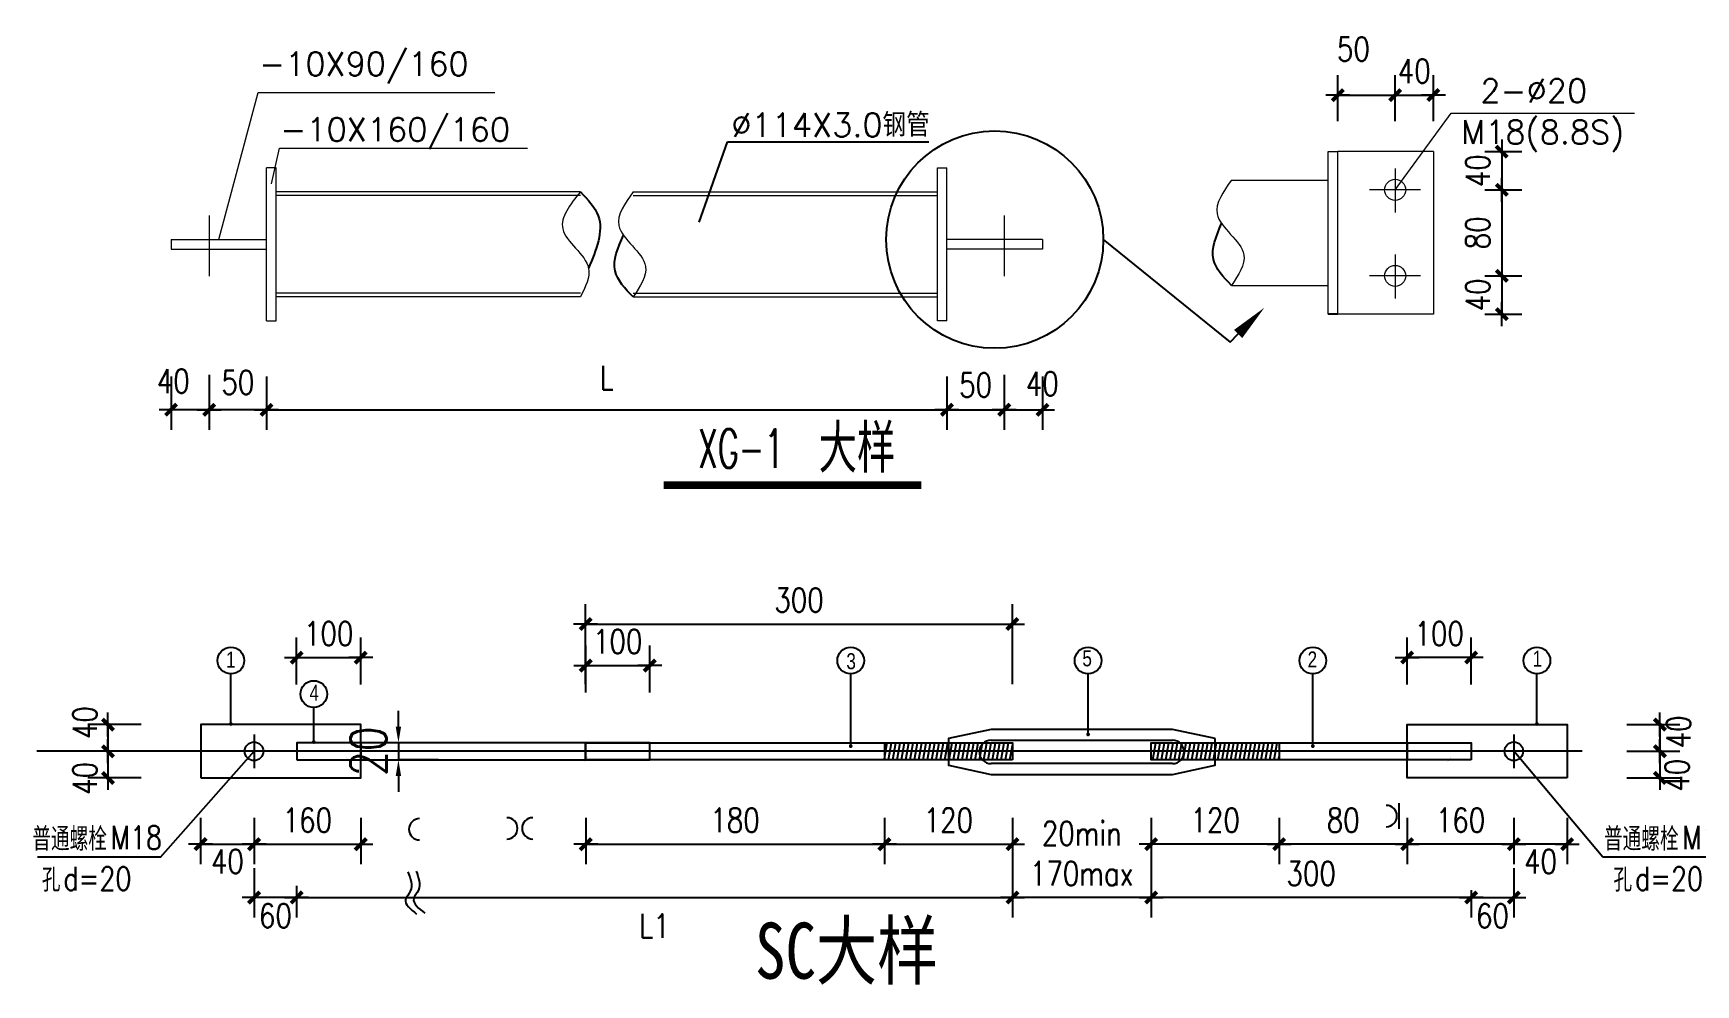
# Model space of a CAD drawing. Extents: x 32177600 to 32582346, y -189249 to 154687.
# Drawn here: x 32551116 to 32571893, y -9756 to 2126 of the extents above; entities that cross this region are included whole.
import ezdxf

# ---------------------------------------------------------------- set-up
doc = ezdxf.new("R2010")
doc.units = 0
doc.header["$LTSCALE"] = 1000
doc.header["$MEASUREMENT"] = 0
for name, pattern in [('ACAD_ISO02W100', [15, 12, -3]), ('ACAD_ISO04W100', [30.5, 24, -3, 0.5, -3]), ('CENTER', [2, 1.25, -0.25, 0.25, -0.25])]:
    doc.linetypes.add(name, pattern=pattern)
doc.layers.get('0').update_dxf_attribs({"linetype": 'CONTINUOUS'})
doc.layers.get('DEFPOINTS').update_dxf_attribs({"linetype": 'CONTINUOUS'})
for name, color, linetype in [('DIANH', 6, 'CENTER'), ('GREEN', 3, 'CONTINUOUS'), ('LAYER1', 7, 'ACAD_ISO04W100'), ('Layer2', 3, 'CONTINUOUS'), ('LAYER3', 6, 'CONTINUOUS'), ('LAYER4', 3, 'CONTINUOUS'), ('LAYER5', 5, 'CONTINUOUS'), ('LAYER6', 4, 'CONTINUOUS'), ('PUB_DIM', 3, 'CONTINUOUS'), ('标注', 4, 'CONTINUOUS'), ('轴线', 253, 'CONTINUOUS'), ('门窗', 4, 'CONTINUOUS')]:
    doc.layers.add(name, color=color, linetype=linetype)
doc.styles.add('-宋体', font='', dxfattribs={"width": 0.8})
doc.styles.add('_HZTXT', font='txt.shx', dxfattribs={"width": 0.8, "bigfont": 'hztxt.shx'})
doc.styles.add('_SIMPLEX', font='SIMPLEX', dxfattribs={"width": 0.8})
doc.styles.add('DIM_FONT', font='SIMPLEX.shx', dxfattribs={"width": 0.8})
doc.styles.add('中西', font='romans.shx', dxfattribs={"width": 0.8, "height": 350, "bigfont": 'hztxt.shx'})
doc.styles.add('幼圆', font='')
doc.styles.add('标注', font='romans.shx', dxfattribs={"width": 0.8, "height": 450, "bigfont": 'hztxt.shx'})
doc.styles.get('-宋体').set_extended_font_data('SimSun')
doc.styles.get('幼圆').set_extended_font_data('幼圆')
doc.dimstyles.new('DIMN', dxfattribs={"dimtxt": 300, "dimasz": 1, "dimexe": 250, "dimexo": 300, "dimgap": 150, "dimtad": 1, "dimdec": 0, "dimzin": 0, "dimdsep": 46, "dimtxsty": 'DIM_FONT', "dimblk": '_DIMX', "dimcen": 0.09, "dimclrt": 7, "dimadec": 0, "dimazin": 0, "dimtfac": 1, "dimtdec": 0, "dimtix": 1, "dimtmove": 2, "dimatfit": 3, "dimldrblk": '_DIMX', "dimfxl": 0, "dimtolj": 1, "dimtzin": 0, "dimarcsym": 0})
doc.dimstyles.new('ISO-25', dxfattribs={"dimtxt": 2.5, "dimasz": 200, "dimexe": 1.25, "dimexo": 0.625, "dimgap": 100, "dimtad": 1, "dimdec": 0, "dimdsep": 32, "dimtxsty": '标注', "dimcen": 2.5, "dimadec": 0, "dimazin": 0, "dimtfac": 1, "dimtdec": 0, "dimtmove": 2, "dimatfit": 3, "dimfxl": 0, "dimarcsym": 0})
pattern_1 = [(260, (32668900.333, 6729.243), (52.52308, -9.261236), [])]

# ---------------------------------------------------------------- blocks, each defined once
blk = doc.blocks.new('_DIMX')
blk.add_line((-150, 0), (150, 0))
at = {"const_width": 50}
blk.add_lwpolyline([(-70, -70), (70, 70)], dxfattribs=at)
blk = doc.blocks.new('*D103')
at = {"layer": 'DEFPOINTS', "color": 0}
for p in [(32569620, -8001), (32569087, -8334), (32569620, -8667)]:
    blk.add_point(p, dxfattribs=at)
at = {"layer": 'PUB_DIM', "color": 0, "lineweight": -2}
for p, q in [((32569620, -8301), (32569620, -8917)), ((32569087, -8634), (32569087, -8917)), ((32569088, -8667), (32569619, -8667))]:
    blk.add_line(p, q, dxfattribs=at)
at = {"layer": 'PUB_DIM', "color": 0, "lineweight": -2, "rotation": 180}
blk.add_blockref('_DIMX', (32569087, -8667), dxfattribs=at)
at = {"layer": 'PUB_DIM', "color": 0, "lineweight": -2}
blk.add_blockref('_DIMX', (32569620, -8667), dxfattribs=at)
at = {"layer": 'PUB_DIM', "color": 7, "insert": (32569353, -8897), "char_height": 300, "attachment_point": 5, "style": 'DIM_FONT'}
blk.add_mtext('\\A1;60', dxfattribs=at)
blk = doc.blocks.new('*D104')
at = {"layer": 'DEFPOINTS', "color": 0}
for p in [(32569620, -7374), (32570287, -7374), (32569620, -8001)]:
    blk.add_point(p, dxfattribs=at)
at = {"layer": 'PUB_DIM', "color": 0, "lineweight": -2}
for p, q in [((32569620, -7674), (32569620, -8251)), ((32570287, -7674), (32570287, -8251)), ((32570286, -8001), (32569621, -8001))]:
    blk.add_line(p, q, dxfattribs=at)
at = {"layer": 'PUB_DIM', "color": 0, "lineweight": -2, "rotation": 180}
blk.add_blockref('_DIMX', (32569620, -8001), dxfattribs=at)
at = {"layer": 'PUB_DIM', "color": 0, "lineweight": -2}
blk.add_blockref('_DIMX', (32570287, -8001), dxfattribs=at)
at = {"layer": 'PUB_DIM', "color": 7, "insert": (32569953, -8217), "char_height": 300, "attachment_point": 5, "style": 'DIM_FONT'}
blk.add_mtext('\\A1;40', dxfattribs=at)
blk = doc.blocks.new('*D105')
at = {"layer": 'DEFPOINTS', "color": 0}
for p in [(32568287, -7374), (32569620, -7374), (32568287, -8001)]:
    blk.add_point(p, dxfattribs=at)
at = {"layer": 'PUB_DIM', "color": 0, "lineweight": -2}
for p, q in [((32568287, -7674), (32568287, -8251)), ((32569620, -7674), (32569620, -8251)), ((32569619, -8001), (32568288, -8001))]:
    blk.add_line(p, q, dxfattribs=at)
at = {"layer": 'PUB_DIM', "color": 0, "lineweight": -2, "rotation": 180}
blk.add_blockref('_DIMX', (32568287, -8001), dxfattribs=at)
at = {"layer": 'PUB_DIM', "color": 0, "lineweight": -2}
blk.add_blockref('_DIMX', (32569620, -8001), dxfattribs=at)
at = {"layer": 'PUB_DIM', "color": 7, "insert": (32568953, -7701), "char_height": 300, "attachment_point": 5, "style": 'DIM_FONT'}
blk.add_mtext('\\A1;160', dxfattribs=at)
blk = doc.blocks.new('*D37')
at = {"layer": 'DEFPOINTS', "color": 0}
for p in [(32558020, -7374), (32561753, -7374), (32561753, -8001)]:
    blk.add_point(p, dxfattribs=at)
at = {"layer": 'PUB_DIM', "color": 0, "lineweight": -2}
for p, q in [((32558020, -7674), (32558020, -8251)), ((32561753, -7674), (32561753, -8251)), ((32558021, -8001), (32561752, -8001))]:
    blk.add_line(p, q, dxfattribs=at)
at = {"layer": 'PUB_DIM', "color": 0, "lineweight": -2, "rotation": 180}
blk.add_blockref('_DIMX', (32558020, -8001), dxfattribs=at)
at = {"layer": 'PUB_DIM', "color": 0, "lineweight": -2}
blk.add_blockref('_DIMX', (32561753, -8001), dxfattribs=at)
at = {"layer": 'PUB_DIM', "color": 7, "insert": (32559887, -7701), "char_height": 300, "attachment_point": 5, "style": 'DIM_FONT'}
blk.add_mtext('\\A1;180', dxfattribs=at)
blk = doc.blocks.new('*D38')
at = {"layer": 'DEFPOINTS', "color": 0}
for p in [(32563353, -7374), (32554408, -8221), (32563353, -8667)]:
    blk.add_point(p, dxfattribs=at)
at = {"layer": 'PUB_DIM', "color": 0, "lineweight": -2}
for p, q in [((32563353, -7674), (32563353, -8917)), ((32554408, -8521), (32554408, -8917)), ((32554409, -8667), (32563352, -8667))]:
    blk.add_line(p, q, dxfattribs=at)
at = {"layer": 'PUB_DIM', "color": 0, "lineweight": -2, "rotation": 180}
blk.add_blockref('_DIMX', (32554408, -8667), dxfattribs=at)
at = {"layer": 'PUB_DIM', "color": 0, "lineweight": -2}
blk.add_blockref('_DIMX', (32563353, -8667), dxfattribs=at)
at = {"layer": 'PUB_DIM', "color": 7, "insert": (32558881, -9021), "char_height": 300, "attachment_point": 5, "style": 'DIM_FONT'}
blk.add_mtext('\\A1;L1', dxfattribs=at)
blk = doc.blocks.new('*D40')
at = {"layer": 'DEFPOINTS', "color": 0}
for p in [(32552838, -1862), (32553315, -1840), (32552838, -2576)]:
    blk.add_point(p, dxfattribs=at)
at = {"layer": 'PUB_DIM', "color": 0, "lineweight": -2}
for p, q in [((32552838, -2162), (32552838, -2826)), ((32553315, -2140), (32553315, -2826)), ((32553314, -2576), (32552839, -2576))]:
    blk.add_line(p, q, dxfattribs=at)
at = {"layer": 'PUB_DIM', "color": 0, "lineweight": -2, "rotation": 180}
blk.add_blockref('_DIMX', (32552838, -2576), dxfattribs=at)
at = {"layer": 'PUB_DIM', "color": 0, "lineweight": -2}
blk.add_blockref('_DIMX', (32553315, -2576), dxfattribs=at)
at = {"layer": 'PUB_DIM', "color": 7, "insert": (32552866, -2218), "char_height": 300, "attachment_point": 5, "style": 'DIM_FONT'}
blk.add_mtext('\\A1;40', dxfattribs=at)
blk = doc.blocks.new('*D41')
at = {"layer": 'DEFPOINTS', "color": 0}
for p in [(32553315, -1840), (32554032, -1862), (32553315, -2576)]:
    blk.add_point(p, dxfattribs=at)
at = {"layer": 'PUB_DIM', "color": 0, "lineweight": -2}
for p, q in [((32553315, -2140), (32553315, -2826)), ((32554032, -2162), (32554032, -2826)), ((32554031, -2576), (32553316, -2576))]:
    blk.add_line(p, q, dxfattribs=at)
at = {"layer": 'PUB_DIM', "color": 0, "lineweight": -2, "rotation": 180}
blk.add_blockref('_DIMX', (32553315, -2576), dxfattribs=at)
at = {"layer": 'PUB_DIM', "color": 0, "lineweight": -2}
blk.add_blockref('_DIMX', (32554032, -2576), dxfattribs=at)
at = {"layer": 'PUB_DIM', "color": 7, "insert": (32553673, -2234), "char_height": 300, "attachment_point": 5, "style": 'DIM_FONT'}
blk.add_mtext('\\A1;50', dxfattribs=at)
blk = doc.blocks.new('*D44')
at = {"color": 0, "linetype": 'Continuous', "lineweight": -2}
for p, q in [((32555680, -6534), (32555680, -6334)), ((32556180, -6734), (32555679, -6734)), ((32555680, -6734), (32555680, -6948)), ((32556180, -6948), (32555679, -6948)), ((32555680, -7148), (32555680, -7348))]:
    blk.add_line(p, q, dxfattribs=at)
at = {"color": 0, "linetype": 'Continuous'}
for points in [[(32555646, -6534), (32555713, -6534), (32555680, -6734)], [(32555646, -7148), (32555713, -7148), (32555680, -6948)]]:
    blk.add_solid(points, dxfattribs=at)
at = {"layer": 'DEFPOINTS', "color": 0, "linetype": 'Continuous'}
for p in [(32556180, -6734), (32555680, -6948), (32556180, -6948)]:
    blk.add_point(p, dxfattribs=at)
at = {"color": 0, "linetype": 'Continuous', "insert": (32555304, -6841), "char_height": 450, "attachment_point": 5, "rotation": 90, "style": '标注'}
blk.add_mtext('20', dxfattribs=at)
blk = doc.blocks.new('*D45')
at = {"layer": 'DEFPOINTS', "color": 0}
for p in [(32552765, -6841), (32552050, -7174), (32552765, -7174)]:
    blk.add_point(p, dxfattribs=at)
at = {"layer": 'PUB_DIM', "color": 0, "lineweight": -2}
for p, q in [((32552465, -6841), (32551800, -6841)), ((32552050, -6842), (32552050, -7173)), ((32552465, -7174), (32551800, -7174))]:
    blk.add_line(p, q, dxfattribs=at)
for p, rotation in [((32552050, -6841), 90), ((32552050, -7174), 270)]:
    blk.add_blockref('_DIMX', p, dxfattribs=dict(at, rotation=rotation))
at = {"layer": 'PUB_DIM', "color": 7, "insert": (32551762, -7179), "char_height": 300, "attachment_point": 5, "rotation": 90, "style": 'DIM_FONT'}
blk.add_mtext('\\A1;40', dxfattribs=at)
blk = doc.blocks.new('*D46')
at = {"layer": 'DEFPOINTS', "color": 0}
for p in [(32553875, -7374), (32555208, -7374), (32555208, -8001)]:
    blk.add_point(p, dxfattribs=at)
at = {"layer": 'PUB_DIM', "color": 0, "lineweight": -2}
for p, q in [((32553875, -7674), (32553875, -8251)), ((32555208, -7674), (32555208, -8251)), ((32553876, -8001), (32555207, -8001))]:
    blk.add_line(p, q, dxfattribs=at)
at = {"layer": 'PUB_DIM', "color": 0, "lineweight": -2, "rotation": 180}
blk.add_blockref('_DIMX', (32553875, -8001), dxfattribs=at)
at = {"layer": 'PUB_DIM', "color": 0, "lineweight": -2}
blk.add_blockref('_DIMX', (32555208, -8001), dxfattribs=at)
at = {"layer": 'PUB_DIM', "color": 7, "insert": (32554542, -7701), "char_height": 300, "attachment_point": 5, "style": 'DIM_FONT'}
blk.add_mtext('\\A1;160', dxfattribs=at)
blk = doc.blocks.new('*D47')
at = {"layer": 'DEFPOINTS', "color": 0}
for p in [(32553875, -8001), (32554408, -8334), (32553875, -8667)]:
    blk.add_point(p, dxfattribs=at)
at = {"layer": 'PUB_DIM', "color": 0, "lineweight": -2}
for p, q in [((32553875, -8301), (32553875, -8917)), ((32554407, -8667), (32553876, -8667)), ((32554408, -8634), (32554408, -8917))]:
    blk.add_line(p, q, dxfattribs=at)
at = {"layer": 'PUB_DIM', "color": 0, "lineweight": -2, "rotation": 180}
blk.add_blockref('_DIMX', (32553875, -8667), dxfattribs=at)
at = {"layer": 'PUB_DIM', "color": 0, "lineweight": -2}
blk.add_blockref('_DIMX', (32554408, -8667), dxfattribs=at)
at = {"layer": 'PUB_DIM', "color": 7, "insert": (32554142, -8895), "char_height": 300, "attachment_point": 5, "style": 'DIM_FONT'}
blk.add_mtext('\\A1;60', dxfattribs=at)
blk = doc.blocks.new('*D48')
at = {"layer": 'DEFPOINTS', "color": 0}
for p in [(32553208, -7374), (32553875, -7374), (32553875, -8001)]:
    blk.add_point(p, dxfattribs=at)
at = {"layer": 'PUB_DIM', "color": 0, "lineweight": -2}
for p, q in [((32553208, -7674), (32553208, -8251)), ((32553875, -7674), (32553875, -8251)), ((32553209, -8001), (32553874, -8001))]:
    blk.add_line(p, q, dxfattribs=at)
at = {"layer": 'PUB_DIM', "color": 0, "lineweight": -2, "rotation": 180}
blk.add_blockref('_DIMX', (32553208, -8001), dxfattribs=at)
at = {"layer": 'PUB_DIM', "color": 0, "lineweight": -2}
blk.add_blockref('_DIMX', (32553875, -8001), dxfattribs=at)
at = {"layer": 'PUB_DIM', "color": 7, "insert": (32553542, -8216), "char_height": 300, "attachment_point": 5, "style": 'DIM_FONT'}
blk.add_mtext('\\A1;40', dxfattribs=at)
blk = doc.blocks.new('*D49')
at = {"layer": 'DEFPOINTS', "color": 0}
for p in [(32558820, -5770), (32558020, -6407), (32558820, -6407)]:
    blk.add_point(p, dxfattribs=at)
at = {"layer": 'PUB_DIM', "color": 0, "lineweight": -2}
for p, q in [((32558020, -6107), (32558020, -5520)), ((32558820, -6107), (32558820, -5520)), ((32558019, -5770), (32558018, -5770)), ((32558020, -5770), (32558820, -5770)), ((32558821, -5770), (32558822, -5770))]:
    blk.add_line(p, q, dxfattribs=at)
blk.add_blockref('_DIMX', (32558020, -5770), dxfattribs=at)
at = {"layer": 'PUB_DIM', "color": 0, "lineweight": -2, "rotation": 180}
blk.add_blockref('_DIMX', (32558820, -5770), dxfattribs=at)
at = {"layer": 'PUB_DIM', "color": 7, "insert": (32558420, -5470), "char_height": 300, "attachment_point": 5, "style": 'DIM_FONT'}
blk.add_mtext('\\A1;100', dxfattribs=at)
blk = doc.blocks.new('*D50')
at = {"layer": 'DEFPOINTS', "color": 0}
for p in [(32552765, -6508), (32552050, -6841), (32552765, -6841)]:
    blk.add_point(p, dxfattribs=at)
at = {"layer": 'PUB_DIM', "color": 0, "lineweight": -2}
for p, q in [((32552465, -6508), (32551800, -6508)), ((32552050, -6509), (32552050, -6840)), ((32552465, -6841), (32551800, -6841))]:
    blk.add_line(p, q, dxfattribs=at)
for p, rotation in [((32552050, -6508), 90), ((32552050, -6841), 270)]:
    blk.add_blockref('_DIMX', p, dxfattribs=dict(at, rotation=rotation))
at = {"layer": 'PUB_DIM', "color": 7, "insert": (32551762, -6483), "char_height": 300, "attachment_point": 5, "rotation": 90, "style": 'DIM_FONT'}
blk.add_mtext('\\A1;40', dxfattribs=at)
blk = doc.blocks.new('*D51')
at = {"layer": 'DEFPOINTS', "color": 0}
for p in [(32555208, -5671), (32554408, -6308), (32555208, -6308)]:
    blk.add_point(p, dxfattribs=at)
at = {"layer": 'PUB_DIM', "color": 0, "lineweight": -2}
for p, q in [((32554408, -6008), (32554408, -5421)), ((32555208, -6008), (32555208, -5421)), ((32554407, -5671), (32554406, -5671)), ((32554408, -5671), (32555208, -5671)), ((32555209, -5671), (32555210, -5671))]:
    blk.add_line(p, q, dxfattribs=at)
blk.add_blockref('_DIMX', (32554408, -5671), dxfattribs=at)
at = {"layer": 'PUB_DIM', "color": 0, "lineweight": -2, "rotation": 180}
blk.add_blockref('_DIMX', (32555208, -5671), dxfattribs=at)
at = {"layer": 'PUB_DIM', "color": 7, "insert": (32554808, -5371), "char_height": 300, "attachment_point": 5, "style": 'DIM_FONT'}
blk.add_mtext('\\A1;100', dxfattribs=at)
blk = doc.blocks.new('*D52')
at = {"layer": 'DEFPOINTS', "color": 0}
for p in [(32568614, 1354), (32568137, 727), (32568614, 727)]:
    blk.add_point(p, dxfattribs=at)
at = {"layer": 'PUB_DIM', "color": 0, "lineweight": -2}
for p, q in [((32568137, 1027), (32568137, 1604)), ((32568614, 1027), (32568614, 1604)), ((32568136, 1354), (32568135, 1354)), ((32568137, 1354), (32568614, 1354)), ((32568615, 1354), (32568616, 1354))]:
    blk.add_line(p, q, dxfattribs=at)
blk.add_blockref('_DIMX', (32568137, 1354), dxfattribs=at)
at = {"layer": 'PUB_DIM', "color": 0, "lineweight": -2, "rotation": 180}
blk.add_blockref('_DIMX', (32568614, 1354), dxfattribs=at)
at = {"layer": 'PUB_DIM', "color": 7, "insert": (32568375, 1654), "char_height": 300, "attachment_point": 5, "style": 'DIM_FONT'}
blk.add_mtext('\\A1;40', dxfattribs=at)
blk = doc.blocks.new('*D56')
at = {"layer": 'DEFPOINTS', "color": 0}
for p in [(32566687, -7374), (32568287, -7374), (32566687, -8001)]:
    blk.add_point(p, dxfattribs=at)
at = {"layer": 'PUB_DIM', "color": 0, "lineweight": -2}
for p, q in [((32566687, -7674), (32566687, -8251)), ((32568287, -7674), (32568287, -8251)), ((32568286, -8001), (32566688, -8001))]:
    blk.add_line(p, q, dxfattribs=at)
at = {"layer": 'PUB_DIM', "color": 0, "lineweight": -2, "rotation": 180}
blk.add_blockref('_DIMX', (32566687, -8001), dxfattribs=at)
at = {"layer": 'PUB_DIM', "color": 0, "lineweight": -2}
blk.add_blockref('_DIMX', (32568287, -8001), dxfattribs=at)
at = {"layer": 'PUB_DIM', "color": 7, "insert": (32567487, -7701), "char_height": 300, "attachment_point": 5, "style": 'DIM_FONT'}
blk.add_mtext('\\A1;80', dxfattribs=at)
blk = doc.blocks.new('*D57')
at = {"layer": 'DEFPOINTS', "color": 0}
for p in [(32565087, -7374), (32566687, -7374), (32565087, -8001)]:
    blk.add_point(p, dxfattribs=at)
at = {"layer": 'PUB_DIM', "color": 0, "lineweight": -2}
for p, q in [((32565087, -7674), (32565087, -8251)), ((32566687, -7674), (32566687, -8251)), ((32566686, -8001), (32565088, -8001))]:
    blk.add_line(p, q, dxfattribs=at)
at = {"layer": 'PUB_DIM', "color": 0, "lineweight": -2, "rotation": 180}
blk.add_blockref('_DIMX', (32565087, -8001), dxfattribs=at)
at = {"layer": 'PUB_DIM', "color": 0, "lineweight": -2}
blk.add_blockref('_DIMX', (32566687, -8001), dxfattribs=at)
at = {"layer": 'PUB_DIM', "color": 7, "insert": (32565887, -7701), "char_height": 300, "attachment_point": 5, "style": 'DIM_FONT'}
blk.add_mtext('\\A1;120', dxfattribs=at)
blk = doc.blocks.new('*D58')
at = {"layer": 'DEFPOINTS', "color": 0}
for p in [(32563353, -7370), (32565087, -7370), (32563353, -8667)]:
    blk.add_point(p, dxfattribs=at)
at = {"layer": 'PUB_DIM', "color": 0, "lineweight": -2}
for p, q in [((32563353, -7670), (32563353, -8917)), ((32565087, -7670), (32565087, -8917)), ((32565086, -8667), (32563354, -8667))]:
    blk.add_line(p, q, dxfattribs=at)
at = {"layer": 'PUB_DIM', "color": 0, "lineweight": -2, "rotation": 180}
blk.add_blockref('_DIMX', (32563353, -8667), dxfattribs=at)
at = {"layer": 'PUB_DIM', "color": 0, "lineweight": -2}
blk.add_blockref('_DIMX', (32565087, -8667), dxfattribs=at)
at = {"layer": 'PUB_DIM', "color": 7, "insert": (32564220, -8117), "char_height": 300, "attachment_point": 5, "style": 'DIM_FONT'}
blk.add_mtext('\\A1;20min\\P170max', dxfattribs=at)
blk = doc.blocks.new('*D59')
at = {"layer": 'DEFPOINTS', "color": 0}
for p in [(32561753, -7374), (32563353, -7374), (32563353, -8001)]:
    blk.add_point(p, dxfattribs=at)
at = {"layer": 'PUB_DIM', "color": 0, "lineweight": -2}
for p, q in [((32561753, -7674), (32561753, -8251)), ((32563353, -7674), (32563353, -8251)), ((32561754, -8001), (32563352, -8001))]:
    blk.add_line(p, q, dxfattribs=at)
at = {"layer": 'PUB_DIM', "color": 0, "lineweight": -2, "rotation": 180}
blk.add_blockref('_DIMX', (32561753, -8001), dxfattribs=at)
at = {"layer": 'PUB_DIM', "color": 0, "lineweight": -2}
blk.add_blockref('_DIMX', (32563353, -8001), dxfattribs=at)
at = {"layer": 'PUB_DIM', "color": 7, "insert": (32562553, -7701), "char_height": 300, "attachment_point": 5, "style": 'DIM_FONT'}
blk.add_mtext('\\A1;120', dxfattribs=at)
blk = doc.blocks.new('*D60')
at = {"layer": 'DEFPOINTS', "color": 0}
for p in [(32565087, -7380), (32569087, -8276), (32565087, -8667)]:
    blk.add_point(p, dxfattribs=at)
at = {"layer": 'PUB_DIM', "color": 0, "lineweight": -2}
for p, q in [((32565087, -7680), (32565087, -8917)), ((32569086, -8667), (32565088, -8667)), ((32569087, -8576), (32569087, -8917))]:
    blk.add_line(p, q, dxfattribs=at)
at = {"layer": 'PUB_DIM', "color": 0, "lineweight": -2, "rotation": 180}
blk.add_blockref('_DIMX', (32565087, -8667), dxfattribs=at)
at = {"layer": 'PUB_DIM', "color": 0, "lineweight": -2}
blk.add_blockref('_DIMX', (32569087, -8667), dxfattribs=at)
at = {"layer": 'PUB_DIM', "color": 7, "insert": (32567087, -8367), "char_height": 300, "attachment_point": 5, "style": 'DIM_FONT'}
blk.add_mtext('\\A1;300', dxfattribs=at)
blk = doc.blocks.new('*D61')
at = {"layer": 'DEFPOINTS', "color": 0}
for p in [(32568956, 171), (32568956, -904), (32569469, -904)]:
    blk.add_point(p, dxfattribs=at)
at = {"layer": 'PUB_DIM', "color": 0, "lineweight": -2}
for p, q in [((32569256, 171), (32569719, 171)), ((32569469, 170), (32569469, -903)), ((32569256, -904), (32569719, -904))]:
    blk.add_line(p, q, dxfattribs=at)
for p, rotation in [((32569469, 171), 90), ((32569469, -904), 270)]:
    blk.add_blockref('_DIMX', p, dxfattribs=dict(at, rotation=rotation))
at = {"layer": 'PUB_DIM', "color": 7, "insert": (32569169, -366), "char_height": 300, "attachment_point": 5, "rotation": 90, "style": 'DIM_FONT'}
blk.add_mtext('\\A1;80', dxfattribs=at)
blk = doc.blocks.new('*D62')
at = {"layer": 'DEFPOINTS', "color": 0}
for p in [(32568956, 648), (32568956, 171), (32569469, 171)]:
    blk.add_point(p, dxfattribs=at)
at = {"layer": 'PUB_DIM', "color": 0, "lineweight": -2}
for p, q in [((32569256, 648), (32569719, 648)), ((32569469, 649), (32569469, 650)), ((32569469, 648), (32569469, 171)), ((32569256, 171), (32569719, 171)), ((32569469, 170), (32569469, 169))]:
    blk.add_line(p, q, dxfattribs=at)
for p, rotation in [((32569469, 648), 270), ((32569469, 171), 90)]:
    blk.add_blockref('_DIMX', p, dxfattribs=dict(at, rotation=rotation))
at = {"layer": 'PUB_DIM', "color": 7, "insert": (32569169, 410), "char_height": 300, "attachment_point": 5, "rotation": 90, "style": 'DIM_FONT'}
blk.add_mtext('\\A1;40', dxfattribs=at)
blk = doc.blocks.new('*D63')
at = {"layer": 'DEFPOINTS', "color": 0}
for p in [(32568956, -904), (32568956, -1381), (32569469, -1381)]:
    blk.add_point(p, dxfattribs=at)
at = {"layer": 'PUB_DIM', "color": 0, "lineweight": -2}
for p, q in [((32569256, -904), (32569719, -904)), ((32569469, -903), (32569469, -902)), ((32569469, -904), (32569469, -1381)), ((32569256, -1381), (32569719, -1381)), ((32569469, -1382), (32569469, -1383))]:
    blk.add_line(p, q, dxfattribs=at)
for p, rotation in [((32569469, -904), 270), ((32569469, -1381), 90)]:
    blk.add_blockref('_DIMX', p, dxfattribs=dict(at, rotation=rotation))
at = {"layer": 'PUB_DIM', "color": 7, "insert": (32569169, -1142), "char_height": 300, "attachment_point": 5, "rotation": 90, "style": 'DIM_FONT'}
blk.add_mtext('\\A1;40', dxfattribs=at)
blk = doc.blocks.new('*D64')
at = {"layer": 'DEFPOINTS', "color": 0}
for p in [(32568287, -5671), (32568287, -6308), (32569087, -6308)]:
    blk.add_point(p, dxfattribs=at)
at = {"layer": 'PUB_DIM', "color": 0, "lineweight": -2}
for p, q in [((32568287, -6008), (32568287, -5421)), ((32569087, -6008), (32569087, -5421)), ((32568286, -5671), (32568285, -5671)), ((32569087, -5671), (32568287, -5671)), ((32569088, -5671), (32569089, -5671))]:
    blk.add_line(p, q, dxfattribs=at)
blk.add_blockref('_DIMX', (32568287, -5671), dxfattribs=at)
at = {"layer": 'PUB_DIM', "color": 0, "lineweight": -2, "rotation": 180}
blk.add_blockref('_DIMX', (32569087, -5671), dxfattribs=at)
at = {"layer": 'PUB_DIM', "color": 7, "insert": (32568687, -5371), "char_height": 300, "attachment_point": 5, "style": 'DIM_FONT'}
blk.add_mtext('\\A1;100', dxfattribs=at)
blk = doc.blocks.new('*D27')
at = {"layer": 'DEFPOINTS', "color": 0}
for p in [(32570730, -6841), (32570730, -7174), (32571445, -7174)]:
    blk.add_point(p, dxfattribs=at)
at = {"layer": 'PUB_DIM', "color": 0, "lineweight": -2}
for p, q in [((32571030, -6841), (32571695, -6841)), ((32571445, -6842), (32571445, -7173)), ((32571030, -7174), (32571695, -7174))]:
    blk.add_line(p, q, dxfattribs=at)
for p, rotation in [((32571445, -6841), 90), ((32571445, -7174), 270)]:
    blk.add_blockref('_DIMX', p, dxfattribs=dict(at, rotation=rotation))
at = {"layer": 'PUB_DIM', "color": 7, "insert": (32571659, -7141), "char_height": 300, "attachment_point": 5, "rotation": 90, "style": 'DIM_FONT'}
blk.add_mtext('\\A1;40', dxfattribs=at)
blk = doc.blocks.new('*D28')
at = {"layer": 'DEFPOINTS', "color": 0}
for p in [(32570730, -6508), (32570730, -6841), (32571445, -6841)]:
    blk.add_point(p, dxfattribs=at)
at = {"layer": 'PUB_DIM', "color": 0, "lineweight": -2}
for p, q in [((32571030, -6508), (32571695, -6508)), ((32571445, -6509), (32571445, -6840)), ((32571030, -6841), (32571695, -6841))]:
    blk.add_line(p, q, dxfattribs=at)
for p, rotation in [((32571445, -6508), 90), ((32571445, -6841), 270)]:
    blk.add_blockref('_DIMX', p, dxfattribs=dict(at, rotation=rotation))
at = {"layer": 'PUB_DIM', "color": 7, "insert": (32571678, -6600), "char_height": 300, "attachment_point": 5, "rotation": 90, "style": 'DIM_FONT'}
blk.add_mtext('\\A1;40', dxfattribs=at)

msp = doc.modelspace()

# ---------------------------------------------------------------- hatches: boundary and pattern name
at = {"layer": 'LAYER5', "linetype": 'Continuous'}
h = msp.add_hatch(dxfattribs=at)
h.set_pattern_fill('_U', color=5, scale=53.333333, angle=260, style=0, pattern_type=0)
h.set_pattern_definition(pattern_1)
h.paths.add_polyline_path([(32563353.2, -6947.7), (32563353.2, -6734.4), (32561753.2, -6734.4), (32561753.2, -6947.7)])
h = msp.add_hatch(dxfattribs=at)
h.set_pattern_fill('_U', color=5, scale=53.333333, angle=260, style=0, pattern_type=0)
h.set_pattern_definition(pattern_1)
h.paths.add_polyline_path([(32565086.5, -6734.4), (32565086.5, -6947.7), (32566686.5, -6947.7), (32566686.5, -6734.4)])

# ---------------------------------------------------------------- linework, layer by layer
at = {"lineweight": 15}
for p, q in [((32567300.9, -1381.2), (32567300.9, 648.4)), ((32567300.9, 648.4), (32567420.3, 648.4)), ((32568614.2, 648.4), (32567420.3, 648.4)), ((32567420.3, -1381.2), (32567420.3, 648.4)), ((32568614.2, 648.4), (32568614.2, -1381.2)), ((32554031.6, -1465.3), (32554031.6, 444.9)), ((32554151, 444.9), (32554031.6, 444.9)), ((32554151, -1465.3), (32554151, 444.9)), ((32562415.8, -1465.3), (32562415.8, 444.9)), ((32562415.8, 444.9), (32562535.2, 444.9)), ((32562535.2, -1465.3), (32562535.2, 444.9)), ((32566089.6, 290.3), (32567300.9, 290.3)), ((32557954.2, 146.5), (32554151, 146.5)), ((32558612.7, 146.5), (32562415.8, 146.5)), ((32552837.7, -450.5), (32554031.6, -450.5)), ((32552837.7, -450.5), (32552837.7, -569.9)), ((32552837.7, -569.9), (32554031.6, -569.9)), ((32563729.1, -450.5), (32562535.2, -450.5)), ((32563729.1, -569.9), (32562535.2, -569.9)), ((32563729.1, -450.5), (32563729.1, -569.9)), ((32566089.6, -1023), (32567300.9, -1023)), ((32557954.2, -1166.8), (32554151, -1166.8)), ((32558612.7, -1166.8), (32562415.8, -1166.8)), ((32568614.2, -1381.2), (32567420.3, -1381.2)), ((32554031.6, -1465.3), (32554151, -1465.3)), ((32562535.2, -1465.3), (32562415.8, -1465.3))]:
    msp.add_line(p, q, dxfattribs=at)
at = {"linetype": 'ACAD_ISO02W100', "lineweight": 15}
for p, q in [((32557954.2, 98.5), (32554151, 98.5)), ((32558612.7, 98.5), (32562415.8, 98.5)), ((32557954.2, -1118.8), (32554151, -1118.8)), ((32558612.7, -1118.8), (32562415.8, -1118.8))]:
    msp.add_line(p, q, dxfattribs=at)
at = {"linetype": 'Continuous', "const_width": 96}
msp.add_lwpolyline([(32558996.4, -3519.2), (32562215.7, -3519.2)], dxfattribs=at)
at = {"lineweight": 15}
for centre in [(32568136.7, 170.9), (32568136.7, -903.6)]:
    msp.add_circle(centre, 131.3, dxfattribs=at)
at = {"layer": 'DIANH', "lineweight": 15}
for p, q in [((32553315.3, -147.5), (32553315.3, -908.8)), ((32563251.5, -147.5), (32563251.5, -908.8))]:
    msp.add_line(p, q, dxfattribs=at)
at = {"layer": 'GREEN', "lineweight": 15}
for p, q in [((32553434.7, -450.5), (32553926.2, 1386.3)), ((32553926.2, 1386.3), (32556883.8, 1386.3)), ((32568136.7, 170.9), (32568837, 1129.4)), ((32568837, 1129.4), (32571128.7, 1129.4)), ((32554094.1, 245.7), (32554192.1, 689.8)), ((32554192.1, 689.8), (32557294.9, 689.8))]:
    msp.add_line(p, q, dxfattribs=at)
at = {"layer": 'GREEN'}
for p, q in [((32559438.7, -233.3), (32559793, 770.6)), ((32559793, 770.6), (32562308.5, 770.6)), ((32564488.8, -450.5), (32566072.7, -1730.5)), ((32567420.3, -1381.2), (32567300.9, -1381.2)), ((32566072.7, -1730.5), (32566174.6, -1628.7)), ((32566174.6, -1628.7), (32566174.6, -1628.7))]:
    msp.add_line(p, q, dxfattribs=at)
msp.add_lwpolyline([(32566174.6, -1628.7, 144, 0, 0), (32566502.4, -1300.8, 0, 0, 0)], format="xyseb", dxfattribs=at)
msp.add_circle((32563132.1, -450.5), 1356.7, dxfattribs=at)
at = {"layer": 'GREEN', "lineweight": 15}
for points in [[(32566089.6, 290.3), (32565911.3, -129.8), (32566245.7, -641), (32566089.6, -1023)], [(32557954.2, 146.5), (32557733.1, -316.3), (32558055.4, -807.9), (32557954.2, -1166.8)], [(32558612.7, 146.5), (32558434.3, -273.6), (32558768.7, -784.8), (32558612.7, -1166.8)]]:
    msp.add_spline(points, degree=3, dxfattribs=at)
at = {"layer": 'LAYER1', "linetype": 'CENTER', "ltscale": 1000}
for p, q in [((32553875, -6631.9), (32553875, -7051.8)), ((32570472.4, -6841.1), (32551161.4, -6841.1))]:
    msp.add_line(p, q, dxfattribs=at)
at = {"layer": 'LAYER1', "color": 1, "linetype": 'CENTER', "ltscale": 100}
msp.add_line((32569619.8, -6631.9), (32569619.8, -7051.8), dxfattribs=at)
at = {"layer": 'LAYER1'}
msp.add_line((32566686.5, -6734.4), (32566686.5, -6947.7), dxfattribs=at)
at = {"layer": 'Layer2', "linetype": 'Continuous'}
for points in [[(32553208.4, -7174.4), (32555208.4, -7174.4), (32555208.4, -6507.7), (32553208.4, -6507.7)], [(32570286.5, -7174.4), (32568286.5, -7174.4), (32568286.5, -6507.7), (32570286.5, -6507.7)]]:
    msp.add_lwpolyline(points, close=True, dxfattribs=at)
for points in [[(32565886.5, -6682.1), (32565353.2, -6568.8), (32563086.5, -6568.8), (32562553.2, -6682.1), (32562553.2, -7015.5), (32563086.5, -7128.8), (32565353.2, -7128.8), (32565886.5, -7015.5), (32565886.5, -6682.1)], [(32563086.5, -6702.1), (32565353.2, -6702.1)], [(32565353.2, -6995.5), (32563086.5, -6995.5)]]:
    msp.add_lwpolyline(points, dxfattribs=at)
for centre, start, end in [((32563086.5, -6848.8), 90, 270), ((32565353.2, -6848.8), 270, 90)]:
    msp.add_arc(centre, 146.7, start, end, dxfattribs=at)
at = {"layer": 'LAYER3', "linetype": 'Continuous'}
msp.add_line((32561753.2, -6734.4), (32561753.2, -6947.7), dxfattribs=at)
for points in [[(32555208.4, -6947.7), (32558019.8, -6947.7), (32558019.8, -6734.4), (32555208.4, -6734.4)], [(32563353.2, -6947.7), (32558019.8, -6947.7), (32558019.8, -6734.4), (32563353.2, -6734.4)], [(32568286.5, -6947.7), (32565086.5, -6947.7), (32565086.5, -6734.4), (32568286.5, -6734.4)]]:
    msp.add_lwpolyline(points, close=True, dxfattribs=at)
at = {"layer": 'LAYER4', "linetype": 'Continuous'}
for p, q in [((32552705.6, -8164.5), (32553875, -6841.1)), ((32570730.4, -8164.5), (32569619.8, -6841.1)), ((32568186.6, -7810.6), (32568186.6, -7490.6)), ((32568186.6, -7810.6), (32568186.6, -7490.6)), ((32552705.6, -8164.5), (32551169.2, -8164.5)), ((32572266.9, -8164.5), (32570730.4, -8164.5))]:
    msp.add_line(p, q, dxfattribs=at)
for points in [[(32555056.7, -6959.1, 0, 28, 0), (32555214.9, -7196.2, 0, 0, 0), (32555619.3, -7814.7, 0, 0, 0), (32556059.7, -7814.7, 0, 0, 0)], [(32558019.8, -6947.7, 0, 28, 0), (32557861.7, -7184.8, 0, 0, 0), (32557457.3, -7803.4, 0, 0, 0), (32556979.2, -7803.4, 0, 0, 0)], [(32568805.6, -6959.1, 0, 28, 0), (32568647.4, -7196.2, 0, 0, 0), (32568350.3, -7650.6, 0, 0, 0), (32567909.9, -7650.6, 0, 0, 0)]]:
    msp.add_lwpolyline(points, format="xyseb", dxfattribs=at)
for centre, start, end in [((32555944.6, -7814.7), 90, 270), ((32557034.9, -7803.4), 270, 90), ((32557357.9, -7803.4), 90, 270), ((32568025, -7650.6), 270, 90)]:
    msp.add_arc(centre, 133.3, start, end, dxfattribs=at)
at = {"layer": 'LAYER5', "color": 5, "ltscale": 10}
for points in [[(32554408.4, -6947.7), (32555208.4, -6947.7), (32555208.4, -6734.4), (32554408.4, -6734.4)], [(32569086.5, -6947.7), (32568286.5, -6947.7), (32568286.5, -6734.4), (32569086.5, -6734.4)]]:
    msp.add_lwpolyline(points, close=True, dxfattribs=at)
at = {"layer": 'LAYER5', "color": 5, "linetype": 'Continuous'}
msp.add_lwpolyline([(32558019.8, -6947.7), (32558819.8, -6947.7), (32558819.8, -6734.4), (32558019.8, -6734.4)], close=True, dxfattribs=at)
at = {"layer": 'LAYER6', "color": 4}
for p, q in [((32553586.5, -6499.9), (32553586.5, -5874.6)), ((32561332.1, -6776.3), (32561332.1, -5874.6)), ((32564298.6, -6630.1), (32564298.6, -5874.6)), ((32567107.6, -6776.3), (32567107.6, -5874.6)), ((32569908.4, -6499.9), (32569908.4, -5874.6)), ((32554622.1, -6725.8), (32554622.1, -6292.6))]:
    msp.add_line(p, q, dxfattribs=at)
at = {"layer": 'LAYER6', "color": 4, "const_width": 20}
for points in [[(32553573.2, -6499.9, -1), (32553599.8, -6499.9, -1)], [(32564312, -6630.1, 1), (32564285.3, -6630.1, 1)], [(32569921.7, -6499.9, 1), (32569895, -6499.9, 1)], [(32554635.4, -6725.8, 1), (32554608.7, -6725.8, 1)], [(32567120.9, -6776.3, 1), (32567094.2, -6776.3, 1)]]:
    msp.add_lwpolyline(points, format="xyb", close=True, dxfattribs=at)
at = {"layer": 'LAYER6', "color": 4, "linetype": 'Continuous', "const_width": 20}
msp.add_lwpolyline([(32561318.8, -6776.3, -1), (32561345.5, -6776.3, -1)], format="xyb", close=True, dxfattribs=at)
at = {"layer": 'LAYER6', "color": 4}
for centre, radius in [((32553586.5, -5707.9), 166.7), ((32561332.1, -5707.9), 166.7), ((32564298.6, -5707.9), 166.7), ((32567107.6, -5707.9), 166.7), ((32569908.4, -5707.9), 166.7), ((32554622.1, -6126), 166.7), ((32553875, -6841.1), 116.7), ((32569619.8, -6841.1), 116.7)]:
    msp.add_circle(centre, radius, dxfattribs=at)
at = {"layer": '标注'}
for points in [[(32557954.2, 146.5), (32558177.1, -154.9), (32558055.4, -807.9)], [(32558612.7, -1166.8), (32558388.4, -842), (32558491, -393.9)], [(32566089.6, -1023), (32565865.4, -698.2), (32565968, -250.1)]]:
    msp.add_spline(points, degree=3, dxfattribs=at)
at = {"layer": '标注', "linetype": 'Continuous'}
for points in [[(32555798.8, -8347.5), (32555827.4, -8587.5), (32555770.2, -8690.3), (32555907.5, -8873.1)], [(32555900.3, -8336.2), (32555928.9, -8576.2), (32555871.7, -8679), (32556009, -8861.9)]]:
    msp.add_spline(points, degree=3, dxfattribs=at)
at = {"layer": '轴线', "lineweight": 15}
for p, q in [((32568136.7, 436.6), (32568136.7, -110)), ((32568455.1, 170.9), (32567814.4, 170.9)), ((32568136.7, -637.9), (32568136.7, -1184.5)), ((32568455.1, -903.6), (32567814.4, -903.6))]:
    msp.add_line(p, q, dxfattribs=at)

# ---------------------------------------------------------------- texts
for s, height, style, width, p in [('大样', 600, '_HZTXT', 0.8, (32560931.4, -3361.8)), ('XG-1', 480, '_SIMPLEX', 0.6, (32559426.1, -3299.9)), ('SC大样', 700, '-宋体', 0.8, (32560136.2, -9680.9))]:
    msp.add_text(s, height=height, dxfattribs=dict(style=style, width=width)).set_placement(p)
at = {"layer": 'LAYER6', "color": 4, "style": '幼圆', "width": 0.8}
for s, p in [('1', (32553525.3, -5796.6)), ('5', (32564227.8, -5779.8)), ('2', (32567042.2, -5793.8)), ('1', (32569853.7, -5785.9)), ('3', (32561278.2, -5816)), ('4', (32554567.7, -6210.1))]:
    msp.add_text(s, height=200, dxfattribs=at).set_placement(p)
at = {"layer": '标注', "style": '中西', "width": 0.8}
for s, height, p in [('普通螺栓', 291.67, (32551103.8, -8084)), ('M18', 291.67, (32552085, -8064.7)), ('普通螺栓', 291.67, (32570745.5, -8084)), ('M18', 291.67, (32571726.6, -8064.7)), ('孔', 291.7, (32551222.8, -8593.9)), ('d=20', 291.67, (32551492.8, -8577.5)), ('孔', 291.7, (32570864.4, -8593.9)), ('d=20', 291.67, (32571134.4, -8577.5))]:
    msp.add_text(s, height=height, dxfattribs=at).set_placement(p)
at = {"layer": '门窗', "style": '中西'}
for s, p in [('-10X90/160', (32553937.1, 1596.5)), ('2-%%C20', (32569200.7, 1261.8)), ('-10X160/160', (32554203, 776.8)), ('%%C114X3.0钢管', (32559841.1, 834.6)), ('M18(8.8S)', (32568959.5, 745.1))]:
    msp.add_text(s, height=294, dxfattribs=at).set_placement(p)

# ---------------------------------------------------------------- dimensions: what is measured, and where the dimension line sits
at = {"linetype": 'Continuous'}
dim = msp.add_linear_dim(base=(32555679.8, -6947.7), p1=(32556180.4, -6734.4), p2=(32556180.4, -6947.7), angle=270, text='20', dimstyle='ISO-25', dxfattribs=at)
dim.commit()
dim.dimension.update_dxf_attribs({"geometry": '*D44', "text_midpoint": (32555303.6, -6841.1)})
at = {"layer": 'PUB_DIM'}
for base, p1, p2, location, text in [((32568136.7, 1354.4), (32567420.3, 726.8), (32568136.7, 726.8), (32567614.7, 1929.4), '50'), ((32562535.2, -2575.6), (32554031.6, -1861.6), (32562535.2, -1861.6), (32558283.4, -2177.1), 'L'), ((32563251.5, -2575.6), (32562535.2, -1861.6), (32563251.5, -1840.3), (32562893.4, -2266.5), '50'), ((32563729.1, -2575.6), (32563251.5, -1840.3), (32563729.1, -1861.6), (32563725.7, -2250.2), '40')]:
    msp.add_linear_dim(base=base, p1=p1, p2=p2, location=location, text=text, dimstyle='DIMN', dxfattribs=at).render()
dim = msp.add_linear_dim(base=(32568614.2, 1354.4), p1=(32568136.7, 726.8), p2=(32568614.2, 726.8), text='40', dimstyle='DIMN', dxfattribs=at)
dim.commit()
dim.dimension.update_dxf_attribs({"geometry": '*D52', "text_midpoint": (32568375.4, 1654.4)})
for base, p1, p2, angle, text, picture, middle in [((32569469.4, 170.9), (32568956.1, 648.4), (32568956.1, 170.9), 90, '40', '*D62', (32569169.4, 409.6)), ((32569469.4, -903.6), (32568956.1, 170.9), (32568956.1, -903.6), 90, '80', '*D61', (32569169.4, -366.4)), ((32569469.4, -1381.2), (32568956.4, -903.6), (32568956.1, -1381.2), 90, '40', '*D63', (32569169.4, -1142.4)), ((32555208.4, -5671.2), (32554408.4, -6307.7), (32555208.4, -6307.7), 180, '100', '*D51', (32554808.4, -5371.2)), ((32568286.5, -5671.2), (32569086.5, -6307.7), (32568286.5, -6307.7), 180, '100', '*D64', (32568686.5, -5371.2)), ((32558819.8, -5770.1), (32558019.8, -6406.6), (32558819.8, -6406.6), 180, '100', '*D49', (32558419.8, -5470.1)), ((32555208.4, -8000.6), (32553875, -7374.4), (32555208.4, -7374.4), 180, '160', '*D46', (32554541.7, -7700.6)), ((32561753.2, -8000.6), (32558019.8, -7374.4), (32561753.2, -7374.4), 180, '180', '*D37', (32559886.5, -7700.6)), ((32563353.2, -8000.6), (32561753.2, -7374.4), (32563353.2, -7374.4), 180, '120', '*D59', (32562553.2, -7700.6)), ((32563353.2, -8667.2), (32565086.5, -7369.7), (32563353.2, -7369.7), 180, '20min\\P170max', '*D58', (32564219.8, -8117.2)), ((32565086.5, -8000.6), (32566686.5, -7374.4), (32565086.5, -7374.4), 180, '120', '*D57', (32565886.5, -7700.6)), ((32565086.5, -8667.2), (32569086.5, -8276.1), (32565086.5, -7380.3), 180, '300', '*D60', (32567086.5, -8367.2)), ((32566686.5, -8000.6), (32568286.5, -7374.4), (32566686.5, -7374.4), 180, '80', '*D56', (32567486.5, -7700.6)), ((32568286.5, -8000.6), (32569619.8, -7374.4), (32568286.5, -7374.4), 180, '160', '*D105', (32568953.2, -7700.6))]:
    dim = msp.add_linear_dim(base=base, p1=p1, p2=p2, angle=angle, text=text, dimstyle='DIMN', dxfattribs=at)
    dim.commit()
    dim.dimension.update_dxf_attribs({"geometry": picture, "text_midpoint": middle})
for base, p1, p2, text, picture, middle in [((32552837.7, -2575.6), (32553315.3, -1840.3), (32552837.7, -1861.6), '40', '*D40', (32552865.9, -2217.7)), ((32553315.3, -2575.6), (32554031.6, -1861.6), (32553315.3, -1840.3), '50', '*D41', (32553673.5, -2233.9))]:
    dim = msp.add_linear_dim(base=base, p1=p1, p2=p2, text=text, dimstyle='DIMN', dxfattribs=at)
    dim.commit()
    dim.dimension.update_dxf_attribs({"geometry": picture, "text_midpoint": middle, "dimtype": 128})
msp.add_linear_dim(base=(32563353.2, -5251.8), p1=(32558019.8, -6300.6), p2=(32563353.2, -6300.6), text='300', dimstyle='DIMN', dxfattribs=at).render()
for base, p1, p2, angle, text, picture, middle in [((32552049.8, -6841.1), (32552764.6, -6507.7), (32552764.6, -6841.1), 90, '40', '*D50', (32551762.2, -6482.8)), ((32571445.1, -6841.1), (32570730.3, -6507.7), (32570730.3, -6841.1), 270, '40', '*D28', (32571677.5, -6600.1)), ((32552049.8, -7174.4), (32552764.6, -6841.1), (32552764.6, -7174.4), 90, '40', '*D45', (32551762.2, -7179.5)), ((32571445.1, -7174.4), (32570730.3, -6841.1), (32570730.3, -7174.4), 270, '40', '*D27', (32571658.9, -7140.8)), ((32553875, -8000.6), (32553208.4, -7374.4), (32553875, -7374.4), 180, '40', '*D48', (32553541.7, -8216.1)), ((32563353.2, -8667.2), (32554408.4, -8220.7), (32563353.2, -7374.4), 180, 'L1', '*D38', (32558880.8, -9020.7)), ((32569619.8, -8000.6), (32570286.5, -7374.4), (32569619.8, -7374.4), 180, '40', '*D104', (32569953.2, -8217.5)), ((32553875, -8667.2), (32554408.4, -8333.6), (32553875, -8000.6), 180, '60', '*D47', (32554141.7, -8895.1)), ((32569619.8, -8667.2), (32569086.5, -8333.6), (32569619.8, -8000.6), 180, '60', '*D103', (32569353.2, -8896.8))]:
    dim = msp.add_linear_dim(base=base, p1=p1, p2=p2, angle=angle, text=text, dimstyle='DIMN', dxfattribs=at)
    dim.commit()
    dim.dimension.update_dxf_attribs({"geometry": picture, "text_midpoint": middle, "dimtype": 128})

doc.saveas('drawing.dxf')
